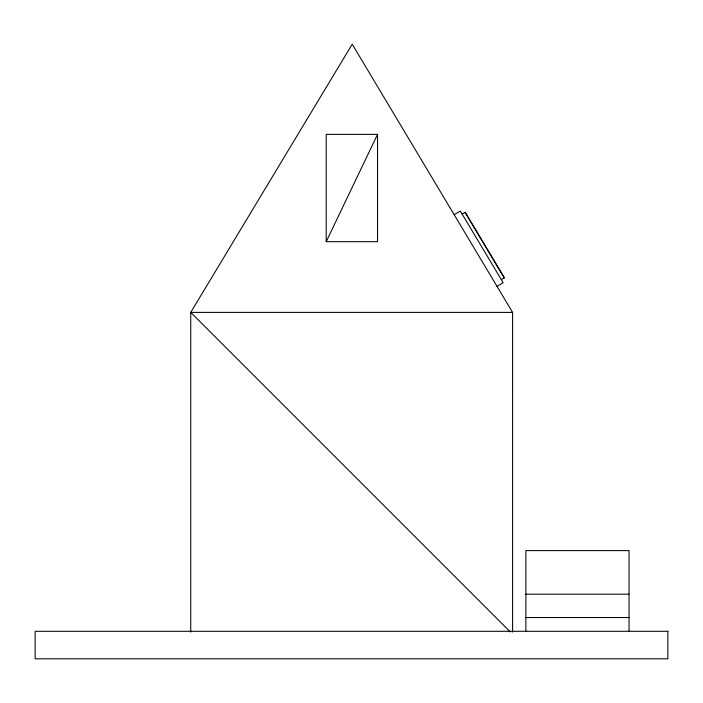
<?xml version="1.0" encoding="UTF-8"?>
<svg xmlns="http://www.w3.org/2000/svg" width="703" height="703" viewBox="0 0 703 703"><rect width="100%" height="100%" fill="white"/><g stroke="black" fill="none" stroke-linecap="round" stroke-linejoin="round"><path stroke-width="1.05" d="M326.21 241.674L377.546 134.387L326.21 134.387L326.21 241.674L377.546 241.674L377.546 134.387M454.182 214.714L460.316 211.041L503.163 282.694L497.021 286.358M462.152 214.107L465.219 212.28L504.394 277.782L501.327 279.618M512.601 632.076L512.584 312.396L190.733 312.396L190.733 632.085M525.879 594.176L629.036 594.176M525.879 617.542L629.036 617.542M510.273 631.935L190.733 312.396L352.221 44.192L512.584 312.396M465.052 212.376L504.227 277.887M629.036 631.294L629.036 550.616L525.879 550.616L525.879 631.294M667.85 631.294L35.15 631.294L35.15 658.808L667.85 658.808L667.85 631.294"/></g></svg>
